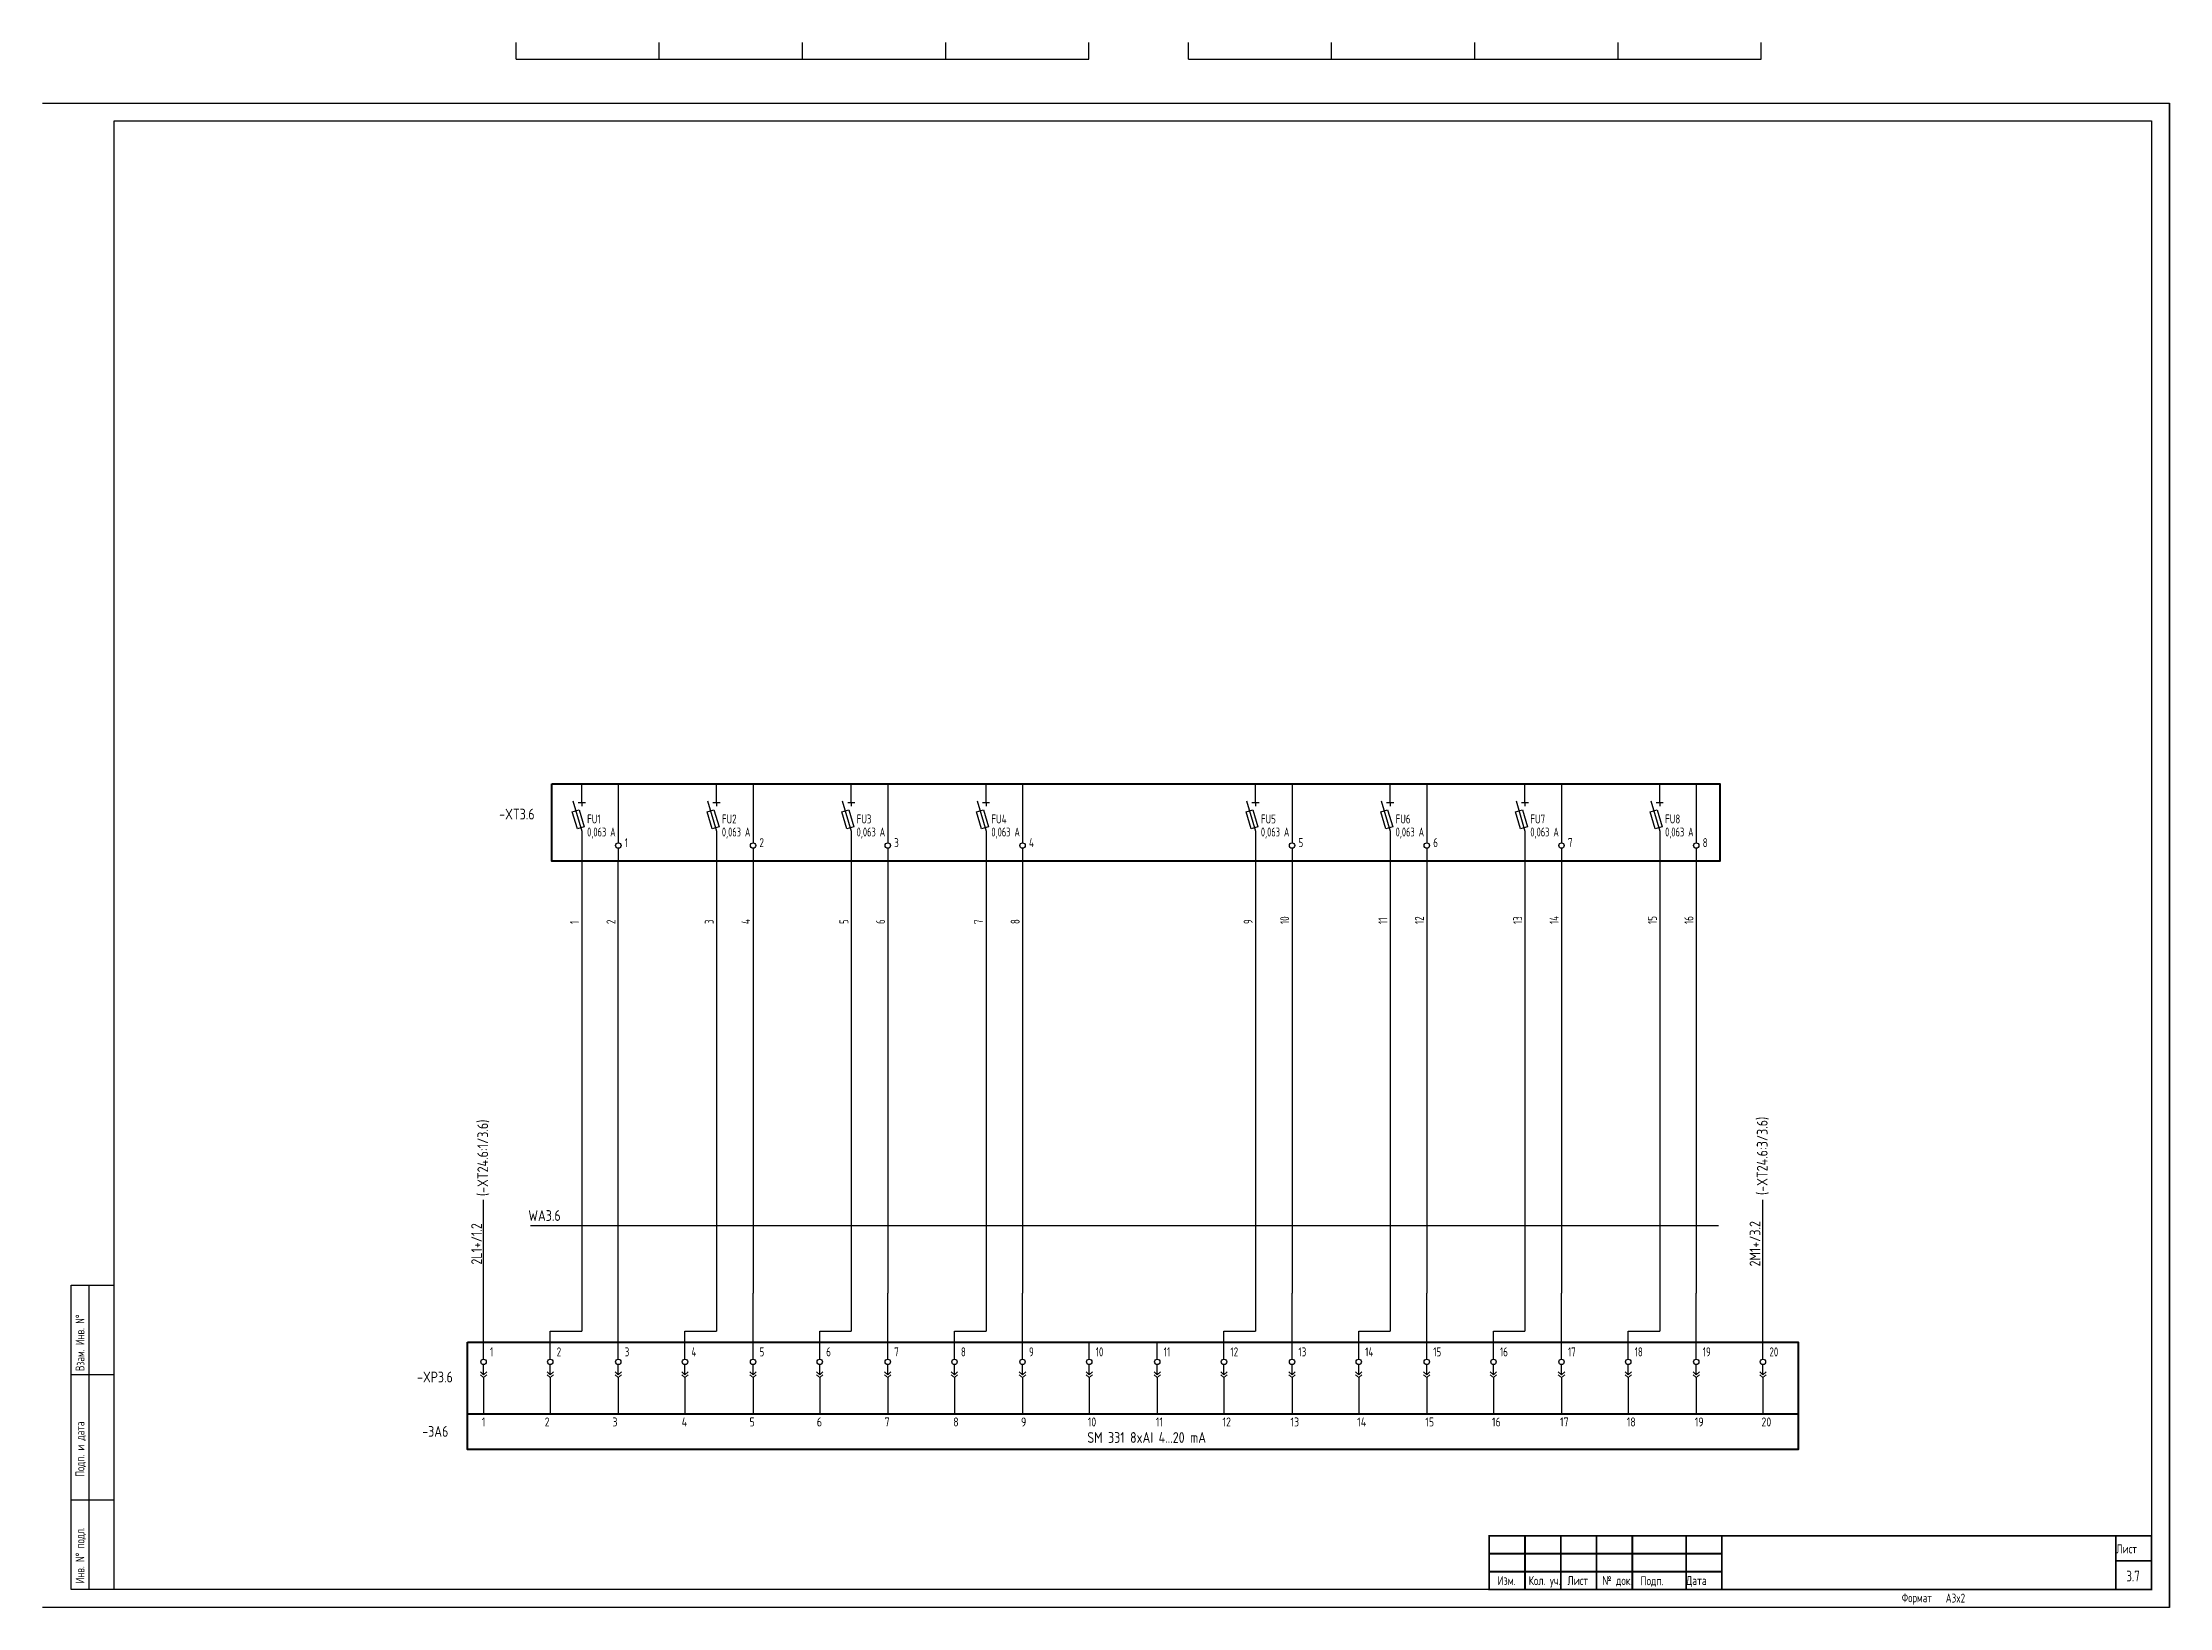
# Model space of a CAD drawing. Header units: millimetres. Extents: x 0 to 594, y -418 to 19.
import ezdxf
from ezdxf.enums import TextEntityAlignment as Align

# ---------------------------------------------------------------- set-up
doc = ezdxf.new("R2010")
doc.units = ezdxf.units.MM
for name, color, linetype in [('КИА_МАРКИРОВКА', 2, 'Continuous'), ('КИА_НАКЛЕЙКИ', 1, 'Continuous'), ('ФОРМАТ', 7, 'Continuous')]:
    doc.layers.add(name, color=color, linetype=linetype)
doc.styles.add('GOST-A 3-1', font='', dxfattribs={"height": 3})
doc.styles.add('GOSTA-1', font='')
doc.styles.add('GOSTA-2.5-1', font='', dxfattribs={"width": 0.9, "height": 2.5})
doc.styles.add('ROMAND0-100', font='romand.shx')
doc.styles.add('ROMANS0-60', font='romans.shx', dxfattribs={"width": 0.6})
doc.styles.add('ROMANS0-70', font='romans.shx', dxfattribs={"width": 0.7})
doc.styles.get('GOST-A 3-1').set_extended_font_data('GOST type A')
doc.styles.get('GOSTA-1').set_extended_font_data('GOST Type AU')
doc.styles.get('GOSTA-2.5-1').set_extended_font_data('GOST Type AU')

# ---------------------------------------------------------------- blocks, each defined once
blk = doc.blocks.new('A$C5D65067D')
at = {"color": 0}
for p, q in [((0, 16.35), (0, 21.61)), ((10.2, 21.61), (10.2, 5.11)), ((37.63, 16.35), (37.63, 21.61)), ((47.83, 21.61), (47.83, 5.11)), ((75.26, 16.35), (75.26, 21.61)), ((85.46, 21.61), (85.46, 5.11)), ((112.89, 16.35), (112.89, 21.61)), ((123.09, 21.61), (123.09, 5.11)), ((188.15, 16.35), (188.15, 21.61)), ((198.35, 21.61), (198.35, 5.11)), ((225.78, 16.35), (225.78, 21.61)), ((235.98, 21.61), (235.98, 5.11)), ((263.41, 16.35), (263.41, 21.61)), ((273.61, 21.61), (273.61, 5.11)), ((301.04, 16.35), (301.04, 21.61)), ((311.24, 21.61), (311.24, 5.11)), ((-2.65, 13.78), (-0.73, 14.35)), ((-1.23, 8.99), (-2.65, 13.78)), ((-2.5, 16.85), (0, 8.35)), ((-1, 16.35), (1, 16.35)), ((-0.73, 14.35), (0.69, 9.56)), ((0, 16.35), (0, 15.35)), ((34.98, 13.78), (36.9, 14.35)), ((36.4, 8.99), (34.98, 13.78)), ((35.13, 16.85), (37.63, 8.35)), ((36.63, 16.35), (38.63, 16.35)), ((36.9, 14.35), (38.32, 9.56)), ((37.63, 16.35), (37.63, 15.35)), ((72.61, 13.78), (74.53, 14.35)), ((74.03, 8.99), (72.61, 13.78)), ((72.76, 16.85), (75.26, 8.35)), ((74.26, 16.35), (76.26, 16.35)), ((74.53, 14.35), (75.95, 9.56)), ((75.26, 16.35), (75.26, 15.35)), ((110.24, 13.78), (112.16, 14.35)), ((111.66, 8.99), (110.24, 13.78)), ((110.39, 16.85), (112.89, 8.35)), ((111.89, 16.35), (113.89, 16.35)), ((112.16, 14.35), (113.58, 9.56)), ((112.89, 16.35), (112.89, 15.35)), ((185.5, 13.78), (187.42, 14.35)), ((186.92, 8.99), (185.5, 13.78)), ((185.65, 16.85), (188.15, 8.35)), ((187.15, 16.35), (189.15, 16.35)), ((187.42, 14.35), (188.84, 9.56)), ((188.15, 16.35), (188.15, 15.35)), ((223.13, 13.78), (225.05, 14.35)), ((224.55, 8.99), (223.13, 13.78)), ((223.28, 16.85), (225.78, 8.35)), ((224.78, 16.35), (226.78, 16.35)), ((225.05, 14.35), (226.47, 9.56)), ((225.78, 16.35), (225.78, 15.35)), ((260.76, 13.78), (262.68, 14.35)), ((262.18, 8.99), (260.76, 13.78)), ((260.91, 16.85), (263.41, 8.35)), ((262.41, 16.35), (264.41, 16.35)), ((262.68, 14.35), (264.1, 9.56)), ((263.41, 16.35), (263.41, 15.35)), ((298.39, 13.78), (300.31, 14.35)), ((299.81, 8.99), (298.39, 13.78)), ((298.54, 16.85), (301.04, 8.35)), ((300.04, 16.35), (302.04, 16.35)), ((300.31, 14.35), (301.73, 9.56)), ((301.04, 16.35), (301.04, 15.35)), ((0.69, 9.56), (-1.23, 8.99)), ((0, 8.35), (0, 0)), ((38.32, 9.56), (36.4, 8.99)), ((37.63, 8.35), (37.63, 0)), ((75.95, 9.56), (74.03, 8.99)), ((75.26, 8.35), (75.26, 0)), ((113.58, 9.56), (111.66, 8.99)), ((112.89, 8.35), (112.89, 0)), ((188.84, 9.56), (186.92, 8.99)), ((188.15, 8.35), (188.15, 0)), ((226.47, 9.56), (224.55, 8.99)), ((225.78, 8.35), (225.78, 0)), ((264.1, 9.56), (262.18, 8.99)), ((263.41, 8.35), (263.41, 0)), ((301.73, 9.56), (299.81, 8.99)), ((301.04, 8.35), (301.04, 0)), ((10.2, 3.61), (10.2, 0)), ((47.83, 3.61), (47.83, 0)), ((85.46, 3.61), (85.46, 0)), ((123.09, 3.61), (123.09, 0)), ((198.35, 3.61), (198.35, 0)), ((235.98, 3.61), (235.98, 0)), ((273.61, 3.61), (273.61, 0)), ((311.24, 3.61), (311.24, 0))]:
    blk.add_line(p, q, dxfattribs=at)
at = {"color": 0, "lineweight": 40}
blk.add_lwpolyline([(-8.35, 21.61), (317.83, 21.61), (317.83, 0), (-8.35, 0)], close=True, dxfattribs=at)
at = {"color": 0}
for centre in [(10.2, 4.36), (47.83, 4.36), (85.46, 4.36), (123.09, 4.36), (198.35, 4.36), (235.98, 4.36), (273.61, 4.36), (311.24, 4.36)]:
    blk.add_circle(centre, 0.75, dxfattribs=at)
at = {"style": 'GOSTA-2.5-1'}
for s, width, p in [('FU1', 0.9, (1.49, 10.53)), ('FU2', 0.9, (39.12, 10.53)), ('FU3', 0.9, (76.76, 10.53)), ('FU4', 0.9, (114.39, 10.53)), ('FU5', 0.9, (189.65, 10.53)), ('FU6', 0.9, (227.28, 10.53)), ('FU7', 0.9, (264.91, 10.53)), ('FU8', 0.9, (302.54, 10.53)), ('0,063 A', 0.7, (1.49, 6.89)), ('1', 0.9, (12, 3.93)), ('0,063 A', 0.7, (39.12, 6.89)), ('2', 0.9, (49.63, 3.93)), ('0,063 A', 0.7, (76.76, 6.89)), ('3', 0.9, (87.26, 3.93)), ('0,063 A', 0.7, (114.39, 6.89)), ('4', 0.9, (124.89, 3.93)), ('0,063 A', 0.7, (189.65, 6.89)), ('5', 0.9, (200.15, 3.93)), ('0,063 A', 0.7, (227.28, 6.89)), ('6', 0.9, (237.78, 3.93)), ('0,063 A', 0.7, (264.91, 6.89)), ('7', 0.9, (275.41, 3.93)), ('0,063 A', 0.7, (302.54, 6.89)), ('8', 0.9, (313.04, 3.93))]:
    blk.add_text(s, height=2.5, dxfattribs=dict(at, width=width)).set_placement(p)
blk = doc.blocks.new('AI')
at = {"color": 1}
for p, q in [((132.24, 12.26), (132.24, 16.88)), ((132.24, 12.26), (172.24, 12.26)), ((172.24, 12.26), (172.24, 16.88)), ((172.24, 12.26), (212.24, 12.26)), ((212.24, 12.26), (212.24, 16.88)), ((212.24, 12.26), (252.24, 12.26)), ((252.24, 12.26), (252.24, 16.88)), ((252.24, 12.26), (292.24, 12.26)), ((292.24, 12.26), (292.24, 16.88)), ((320, 12.26), (320, 16.88)), ((320, 12.26), (360, 12.26)), ((360, 12.26), (360, 16.88)), ((360, 12.26), (400, 12.26)), ((400, 12.26), (400, 16.88)), ((400, 12.26), (440, 12.26)), ((440, 12.26), (440, 16.88)), ((440, 12.26), (480, 12.26)), ((480, 12.26), (480, 16.88)), ((123.16, -345.9), (123.16, -306.24))]:
    blk.add_line(p, q, dxfattribs=at)
for p, q in [((0, 0), (594, 0)), ((594, 0), (594, -420)), ((594, -420), (594, 0)), ((20, -5), (589, -5)), ((20, -415), (20, -5)), ((589, -5), (589, -415)), ((150.6, -211.66), (150.6, -342.83)), ((160.79, -345.9), (160.79, -211.66)), ((188.23, -211.66), (188.23, -342.83)), ((198.42, -211.66), (198.42, -332.26)), ((225.86, -211.66), (225.86, -342.83)), ((236.05, -211.66), (236.05, -332.26)), ((263.49, -211.66), (263.49, -342.83)), ((273.68, -211.66), (273.68, -332.26)), ((338.75, -211.66), (338.75, -342.83)), ((348.95, -211.66), (348.95, -332.26)), ((376.38, -211.66), (376.38, -342.83)), ((386.58, -211.66), (386.58, -332.26)), ((414.01, -211.66), (414.01, -342.83)), ((424.21, -211.66), (424.21, -332.26)), ((451.64, -211.66), (451.64, -342.83)), ((461.84, -211.66), (461.84, -332.26)), ((136.3, -313.41), (468.01, -313.41)), ((8, -415), (8, -330)), ((8, -330), (20, -330)), ((13, -415), (13, -330)), ((198.42, -345.9), (198.42, -332.26)), ((236.05, -345.9), (236.05, -332.26)), ((273.68, -345.9), (273.68, -332.26)), ((348.95, -345.9), (348.95, -332.26)), ((386.58, -345.9), (386.58, -332.26)), ((424.21, -345.9), (424.21, -332.26)), ((461.84, -345.9), (461.84, -332.26)), ((141.79, -345.9), (141.79, -342.83)), ((141.79, -342.83), (150.6, -342.83)), ((179.42, -345.9), (179.42, -342.83)), ((179.42, -342.83), (188.23, -342.83)), ((217.05, -345.9), (217.05, -342.83)), ((217.05, -342.83), (225.86, -342.83)), ((254.68, -345.9), (254.68, -342.83)), ((254.68, -342.83), (263.49, -342.83)), ((329.95, -345.9), (329.95, -342.83)), ((329.95, -342.83), (338.75, -342.83)), ((367.58, -345.9), (367.58, -342.83)), ((367.58, -342.83), (376.38, -342.83)), ((405.21, -345.9), (405.21, -342.83)), ((405.21, -342.83), (414.01, -342.83)), ((442.84, -345.9), (442.84, -342.83)), ((442.84, -342.83), (451.64, -342.83)), ((123.16, -350.7), (123.16, -345.9)), ((141.79, -350.7), (141.79, -345.9)), ((160.79, -350.7), (160.79, -345.9)), ((179.42, -350.7), (179.42, -345.9)), ((198.42, -350.7), (198.42, -345.9)), ((217.05, -350.7), (217.05, -345.9)), ((236.05, -350.7), (236.05, -345.9)), ((254.68, -350.7), (254.68, -345.9)), ((273.68, -350.7), (273.68, -345.9)), ((292.31, -350.7), (292.31, -345.9)), ((311.31, -350.7), (311.31, -345.9)), ((329.95, -350.7), (329.95, -345.9)), ((348.95, -350.7), (348.95, -345.9)), ((367.58, -350.7), (367.58, -345.9)), ((386.58, -350.7), (386.58, -345.9)), ((405.21, -350.7), (405.21, -345.9)), ((424.21, -350.7), (424.21, -345.9)), ((442.84, -350.7), (442.84, -345.9)), ((461.84, -350.7), (461.84, -345.9)), ((480.47, -350.7), (480.47, -345.9)), ((8, -355), (20, -355)), ((123.16, -355.02), (123.16, -352.2)), ((123.16, -355.76), (123.16, -365.93)), ((141.79, -355.02), (141.79, -352.2)), ((141.79, -355.76), (141.79, -365.93)), ((160.79, -355.02), (160.79, -352.2)), ((160.79, -355.76), (160.79, -365.93)), ((179.42, -355.02), (179.42, -352.2)), ((179.42, -355.76), (179.42, -365.93)), ((198.42, -355.02), (198.42, -352.2)), ((198.42, -355.76), (198.42, -365.93)), ((217.05, -355.02), (217.05, -352.2)), ((217.05, -355.76), (217.05, -365.93)), ((236.05, -355.02), (236.05, -352.2)), ((236.05, -355.76), (236.05, -365.93)), ((254.68, -355.02), (254.68, -352.2)), ((254.68, -355.76), (254.68, -365.93)), ((273.68, -355.02), (273.68, -352.2)), ((273.68, -355.76), (273.68, -365.93)), ((292.31, -355.02), (292.31, -352.2)), ((292.31, -355.76), (292.31, -365.93)), ((311.31, -355.02), (311.31, -352.2)), ((311.31, -355.76), (311.31, -365.93)), ((329.95, -355.02), (329.95, -352.2)), ((329.95, -355.76), (329.95, -365.93)), ((348.95, -355.02), (348.95, -352.2)), ((348.95, -355.76), (348.95, -365.93)), ((367.58, -355.02), (367.58, -352.2)), ((367.58, -355.76), (367.58, -365.93)), ((386.58, -355.02), (386.58, -352.2)), ((386.58, -355.76), (386.58, -365.93)), ((405.21, -355.02), (405.21, -352.2)), ((405.21, -355.76), (405.21, -365.93)), ((424.21, -355.02), (424.21, -352.2)), ((424.21, -355.76), (424.21, -365.93)), ((442.84, -355.02), (442.84, -352.2)), ((442.84, -355.76), (442.84, -365.93)), ((461.84, -355.02), (461.84, -352.2)), ((461.84, -355.76), (461.84, -365.93)), ((480.47, -355.02), (480.47, -352.2)), ((480.47, -355.76), (480.47, -365.93)), ((8, -390), (20, -390)), ((13, -390), (20, -390)), ((20, -415), (8, -415)), ((589, -415), (20, -415)), ((594, -420), (0, -420))]:
    blk.add_line(p, q)
at = {"color": 4}
blk.add_line((480.47, -345.9), (480.47, -306.24), dxfattribs=at)
at = {"lineweight": 18}
for p, q in [((123.16, -355.02), (122.27, -354.27)), ((123.16, -355.76), (122.27, -355.02)), ((123.16, -355.02), (124.05, -354.27)), ((123.16, -355.76), (124.05, -355.02)), ((141.79, -355.02), (140.9, -354.27)), ((141.79, -355.76), (140.9, -355.02)), ((141.79, -355.02), (142.68, -354.27)), ((141.79, -355.76), (142.68, -355.02)), ((160.79, -355.02), (159.9, -354.27)), ((160.79, -355.76), (159.9, -355.02)), ((160.79, -355.02), (161.68, -354.27)), ((160.79, -355.76), (161.68, -355.02)), ((179.42, -355.02), (178.53, -354.27)), ((179.42, -355.76), (178.53, -355.02)), ((179.42, -355.02), (180.31, -354.27)), ((179.42, -355.76), (180.31, -355.02)), ((198.42, -355.02), (197.53, -354.27)), ((198.42, -355.76), (197.53, -355.02)), ((198.42, -355.02), (199.31, -354.27)), ((198.42, -355.76), (199.31, -355.02)), ((217.05, -355.02), (216.16, -354.27)), ((217.05, -355.76), (216.16, -355.02)), ((217.05, -355.02), (217.94, -354.27)), ((217.05, -355.76), (217.94, -355.02)), ((236.05, -355.02), (235.16, -354.27)), ((236.05, -355.76), (235.16, -355.02)), ((236.05, -355.02), (236.94, -354.27)), ((236.05, -355.76), (236.94, -355.02)), ((254.68, -355.02), (253.79, -354.27)), ((254.68, -355.76), (253.79, -355.02)), ((254.68, -355.02), (255.57, -354.27)), ((254.68, -355.76), (255.57, -355.02)), ((273.68, -355.02), (272.79, -354.27)), ((273.68, -355.76), (272.79, -355.02)), ((273.68, -355.02), (274.57, -354.27)), ((273.68, -355.76), (274.57, -355.02)), ((292.31, -355.02), (291.42, -354.27)), ((292.31, -355.76), (291.42, -355.02)), ((292.31, -355.02), (293.21, -354.27)), ((292.31, -355.76), (293.21, -355.02)), ((311.31, -355.02), (310.42, -354.27)), ((311.31, -355.76), (310.42, -355.02)), ((311.31, -355.02), (312.21, -354.27)), ((311.31, -355.76), (312.21, -355.02)), ((329.95, -355.02), (329.05, -354.27)), ((329.95, -355.76), (329.05, -355.02)), ((329.95, -355.02), (330.84, -354.27)), ((329.95, -355.76), (330.84, -355.02)), ((348.95, -355.02), (348.05, -354.27)), ((348.95, -355.76), (348.05, -355.02)), ((348.95, -355.02), (349.84, -354.27)), ((348.95, -355.76), (349.84, -355.02)), ((367.58, -355.02), (366.69, -354.27)), ((367.58, -355.76), (366.69, -355.02)), ((367.58, -355.02), (368.47, -354.27)), ((367.58, -355.76), (368.47, -355.02)), ((386.58, -355.02), (385.69, -354.27)), ((386.58, -355.76), (385.69, -355.02)), ((386.58, -355.02), (387.47, -354.27)), ((386.58, -355.76), (387.47, -355.02)), ((405.21, -355.02), (404.32, -354.27)), ((405.21, -355.76), (404.32, -355.02)), ((405.21, -355.02), (406.1, -354.27)), ((405.21, -355.76), (406.1, -355.02)), ((424.21, -355.02), (423.32, -354.27)), ((424.21, -355.76), (423.32, -355.02)), ((424.21, -355.02), (425.1, -354.27)), ((424.21, -355.76), (425.1, -355.02)), ((442.84, -355.02), (441.95, -354.27)), ((442.84, -355.76), (441.95, -355.02)), ((442.84, -355.02), (443.73, -354.27)), ((442.84, -355.76), (443.73, -355.02)), ((461.84, -355.02), (460.95, -354.27)), ((461.84, -355.76), (460.95, -355.02)), ((461.84, -355.02), (462.73, -354.27)), ((461.84, -355.76), (462.73, -355.02)), ((480.47, -355.02), (479.58, -354.27)), ((480.47, -355.76), (479.58, -355.02)), ((480.47, -355.02), (481.36, -354.27)), ((480.47, -355.76), (481.36, -355.02))]:
    blk.add_line(p, q, dxfattribs=at)
at = {"lineweight": 40}
blk.add_line((118.67, -365.93), (490.33, -365.93), dxfattribs=at)
blk.add_lwpolyline([(118.67, -345.9), (490.33, -345.9), (490.33, -375.9), (118.67, -375.9)], close=True, dxfattribs=at)
for centre in [(123.16, -351.45), (141.79, -351.45), (160.79, -351.45), (179.42, -351.45), (198.42, -351.45), (217.05, -351.45), (236.05, -351.45), (254.68, -351.45), (273.68, -351.45), (292.31, -351.45), (311.31, -351.45), (329.95, -351.45), (348.95, -351.45), (367.58, -351.45), (386.58, -351.45), (405.21, -351.45), (424.21, -351.45), (442.84, -351.45), (461.84, -351.45), (480.47, -351.45)]:
    blk.add_circle(centre, 0.75)
at = {"layer": 'ФОРМАТ'}
blk.add_line((404, -400), (469, -400), dxfattribs=at)
at = {"layer": 'ФОРМАТ', "const_width": 0.5}
blk.add_lwpolyline([(404, -400), (404, -415), (589, -415), (589, -400)], close=True, dxfattribs=at)
for points in [[(414, -400), (414, -415)], [(424, -400), (424, -415)], [(434, -400), (434, -415)], [(444, -400), (444, -415)], [(459, -400), (459, -415)], [(469, -400), (469, -415)], [(579, -400), (579, -415)], [(404, -405), (469, -405)], [(404, -410), (469, -410)], [(579, -407), (589, -407)]]:
    blk.add_lwpolyline(points, dxfattribs=at)
blk.add_blockref('A$C5D65067D', (150.6, -211.66))
at = {"style": 'GOSTA-2.5-1', "width": 0.9}
for s, p in [('1', (149.8, -229.21)), ('2', (159.99, -229.21)), ('3', (187.43, -229.21)), ('4', (197.62, -229.21)), ('5', (225.06, -229.21)), ('6', (235.25, -229.21)), ('7', (262.69, -229.21)), ('8', (272.88, -229.21)), ('9', (337.95, -229.21)), ('10', (348.14, -229.21)), ('11', (375.58, -229.21)), ('12', (385.77, -229.21)), ('13', (413.21, -229.21)), ('14', (423.4, -229.21)), ('15', (450.84, -229.21)), ('16', (461.03, -229.21))]:
    blk.add_text(s, height=2.5, rotation=90, dxfattribs=at).set_placement(p)
at = {"style": 'ROMANS0-70', "width": 0.7}
for s, p in [('Взам. Инв. N%%d', (12.46, -354)), ('Подп. и дата', (12.46, -383.53)), ('Инв. N%%d подл.', (12.46, -413.3))]:
    blk.add_text(s, height=2.5, rotation=90, dxfattribs=at).set_placement(p, align=Align.BOTTOM_LEFT)
for s, style, width, p in [('1', 'GOSTA-2.5-1', 0.9, (124.96, -349.9)), ('2', 'GOSTA-2.5-1', 0.9, (143.59, -349.9)), ('3', 'GOSTA-2.5-1', 0.9, (162.59, -349.9)), ('4', 'GOSTA-2.5-1', 0.9, (181.23, -349.9)), ('5', 'GOSTA-2.5-1', 0.9, (200.23, -349.9)), ('6', 'GOSTA-2.5-1', 0.9, (218.86, -349.9)), ('7', 'GOSTA-2.5-1', 0.9, (237.86, -349.9)), ('8', 'GOSTA-2.5-1', 0.9, (256.49, -349.9)), ('9', 'GOSTA-2.5-1', 0.9, (275.49, -349.9)), ('10', 'GOSTA-2.5-1', 0.9, (294.12, -349.9)), ('11', 'GOSTA-2.5-1', 0.9, (313.12, -349.9)), ('12', 'GOSTA-2.5-1', 0.9, (331.75, -349.9)), ('13', 'GOSTA-2.5-1', 0.9, (350.75, -349.9)), ('14', 'GOSTA-2.5-1', 0.9, (369.38, -349.9)), ('15', 'GOSTA-2.5-1', 0.9, (388.38, -349.9)), ('16', 'GOSTA-2.5-1', 0.9, (407.01, -349.9)), ('17', 'GOSTA-2.5-1', 0.9, (426.01, -349.9)), ('18', 'GOSTA-2.5-1', 0.9, (444.64, -349.9)), ('19', 'GOSTA-2.5-1', 0.9, (463.64, -349.9)), ('20', 'GOSTA-2.5-1', 0.9, (482.27, -349.9)), ('Формат', 'ROMANS0-70', 0.7, (519.23, -418.55))]:
    blk.add_text(s, height=2.5, dxfattribs=dict(style=style, width=width)).set_placement(p)
for s, height, style, p in [('1', 2.5, 'GOSTA-2.5-1', (122.67, -369.47)), ('2', 2.5, 'GOSTA-2.5-1', (140.23, -369.47)), ('3', 2.5, 'GOSTA-2.5-1', (159.16, -369.47)), ('4', 2.5, 'GOSTA-2.5-1', (178.49, -369.47)), ('5', 2.5, 'GOSTA-2.5-1', (197.43, -369.47)), ('6', 2.5, 'GOSTA-2.5-1', (216.23, -369.47)), ('7', 2.5, 'GOSTA-2.5-1', (235.16, -369.47)), ('8', 2.5, 'GOSTA-2.5-1', (254.33, -369.47)), ('9', 2.5, 'GOSTA-2.5-1', (273.26, -369.47)), ('10', 2.5, 'GOSTA-2.5-1', (291.89, -369.47)), ('11', 2.5, 'GOSTA-2.5-1', (310.89, -369.47)), ('12', 2.5, 'GOSTA-2.5-1', (329.52, -369.47)), ('13', 2.5, 'GOSTA-2.5-1', (348.52, -369.47)), ('14', 2.5, 'GOSTA-2.5-1', (367.15, -369.47)), ('15', 2.5, 'GOSTA-2.5-1', (386.15, -369.47)), ('16', 2.5, 'GOSTA-2.5-1', (404.78, -369.47)), ('17', 2.5, 'GOSTA-2.5-1', (423.78, -369.47)), ('18', 2.5, 'GOSTA-2.5-1', (442.41, -369.47)), ('19', 2.5, 'GOSTA-2.5-1', (461.41, -369.47)), ('20', 2.5, 'GOSTA-2.5-1', (480.04, -369.47)), ('SM 331 8xAI 4...20 mA', 3, 'GOST-A 3-1', (291.77, -374.06))]:
    blk.add_text(s, height=height, dxfattribs=dict(style=style)).set_placement(p)
at = {"style": 'GOST-A 3-1'}
for tag, p, height in [('AD', (-83.02, 50.27), 200), ('NUM', (360.43, 29.68), 100)]:
    blk.add_attdef(tag, p, '', height=height, dxfattribs=at)
at = {"style": 'GOSTA-1'}
for tag, p in [('LINK+', (123.16, -303.22)), ('LINK-', (480.47, -303.3))]:
    blk.add_attdef(tag, text='', height=3, rotation=90, dxfattribs=at).set_placement(p, align=Align.MIDDLE_LEFT)
at = {"style": 'ROMANS0-70', "width": 0.7, "flags": 12}
for tag, p in [('ZINVN', (16.5, -342.5)), ('INVN', (16.5, -402.5))]:
    blk.add_attdef(tag, text='', height=3, rotation=90, dxfattribs=at).set_placement(p, align=Align.MIDDLE_CENTER)
at = {"style": 'GOSTA-1'}
blk.add_attdef('XP', text='', height=3, dxfattribs=at).set_placement((117.7, -354.84), align=Align.MIDDLE_RIGHT)
at = {"style": 'ROMAND0-100', "width": 0.85, "flags": 8}
blk.add_attdef('TITLE', text='', height=3.9, dxfattribs=at).set_placement((525.72, -407.35), align=Align.MIDDLE_CENTER)
at = {"ltscale": 100, "style": 'ROMANS0-70', "width": 0.7, "flags": 12}
blk.add_attdef('A3X2', text='', height=2.5, dxfattribs=at).set_placement((531.53, -419.39), align=Align.BOTTOM_LEFT)
at = {"layer": 'КИА_МАРКИРОВКА', "style": 'GOSTA-1'}
for tag, p in [('+CABLE', (123.16, -306.24)), ('-CABLE', (480.47, -306.24))]:
    blk.add_attdef(tag, text='', height=3, rotation=90, dxfattribs=at).set_placement(p, align=Align.BOTTOM_RIGHT)
blk.add_attdef('WA', (135.67, -312.09), '', height=3, dxfattribs=at)
at = {"layer": 'КИА_НАКЛЕЙКИ', "style": 'GOSTA-1'}
for tag, p in [('XT', (141.26, -200.02)), ('3A', (118.07, -371.09))]:
    blk.add_attdef(tag, text='', height=3, dxfattribs=at).set_placement(p, align=Align.MIDDLE_RIGHT)
at = {"layer": 'ФОРМАТ', "style": 'GOSTA-2.5-1', "width": 0.95}
for s, p in [('Лист', (579.15, -405.64)), ('Изм.', (406.37, -414.5)), ('Кол. уч.', (415.04, -414.5)), ('Лист', (425.87, -414.5)), ('№ док.', (435.62, -414.5)), ('Подп.', (446.28, -414.56)), ('Дата', (459, -414.5))]:
    blk.add_text(s, height=2.5, dxfattribs=at).set_placement(p, align=Align.BOTTOM_LEFT)
at = {"layer": 'ФОРМАТ', "flags": 8}
for tag, style, width, p in [('R2', 'ROMANS0-70', 0.7, (404.6, -405)), ('QTY2', 'ROMANS0-70', 0.65, (414.72, -404.71)), ('SH2', 'ROMANS0-70', 0.7, (424.7, -405)), ('ND2', 'ROMANS0-60', 0.6, (434.66, -405)), ('SIGN2', 'ROMANS0-70', 0.7, (444.7, -405)), ('DATE2', 'ROMANS0-70', 0.43, (459.6, -405)), ('R1', 'ROMANS0-70', 0.7, (404.6, -410)), ('QTY1', 'ROMANS0-70', 0.65, (414.72, -409.71)), ('SH1', 'ROMANS0-70', 0.7, (424.7, -410)), ('ND1', 'ROMANS0-60', 0.6, (434.66, -410)), ('SIGN1', 'ROMANS0-70', 0.7, (444.7, -410)), ('DATE1', 'ROMANS0-70', 0.43, (459.6, -410))]:
    blk.add_attdef(tag, text='', height=3, dxfattribs=dict(at, style=style, width=width)).set_placement(p, align=Align.BOTTOM_LEFT)
at = {"layer": 'ФОРМАТ', "style": 'ROMANS0-70', "width": 0.7, "flags": 8}
blk.add_attdef('SH', text='', height=3, dxfattribs=at).set_placement((583.84, -411.25), align=Align.MIDDLE_CENTER)

msp = doc.modelspace()

# ---------------------------------------------------------------- block references
at = {"color": 2}
ref = msp.add_blockref('AI', (0.23, 1.91), dxfattribs=at)
ref.add_attrib('A3X2', 'A3x2', dxfattribs={"ltscale": 100, "height": 2.5, "style": 'ROMANS0-70', "width": 0.7}).set_placement((531.75, -417.48), align=Align.BOTTOM_LEFT)
ref.add_attrib('XP', '-XP3.6', (104.83, -355.26), dxfattribs={"height": 3, "style": 'GOSTA-1'})
ref.add_attrib('3A', '-3A6', (106.28, -370.45), dxfattribs={"height": 3, "style": 'GOSTA-1'})
ref.add_attrib('+CABLE', '2L1+/1.2', (122.94, -322.38), dxfattribs={"layer": 'КИА_МАРКИРОВКА', "height": 3, "rotation": 90, "style": 'GOSTA-1'})
ref.add_attrib('-CABLE', '2M1+/3.2', (479.97, -322.89), dxfattribs={"layer": 'КИА_МАРКИРОВКА', "height": 3, "rotation": 90, "style": 'GOSTA-1'})
ref.add_attrib('WA', 'WA3.6', (135.9, -310.18), dxfattribs={"height": 3, "style": 'GOSTA-1'})
ref.add_attrib('XT', '-XT3.6', (127.76, -198.11), dxfattribs={"height": 3, "style": 'GOSTA-1'})
ref.add_attrib('LINK+', '(-XT24.6:1/3.6)', (124.68, -303.26), dxfattribs={"height": 3, "rotation": 90, "style": 'GOSTA-1'})
ref.add_attrib('LINK-', '(-XT24.6:3/3.6)', (481.99, -302.96), dxfattribs={"height": 3, "rotation": 90, "style": 'GOSTA-1'})
ref.add_attrib('SH', '3.7', dxfattribs={"layer": 'ФОРМАТ', "height": 3, "style": 'ROMANS0-70', "width": 0.7}).set_placement((584.07, -409.34), align=Align.MIDDLE_CENTER)

doc.saveas('drawing.dxf')
